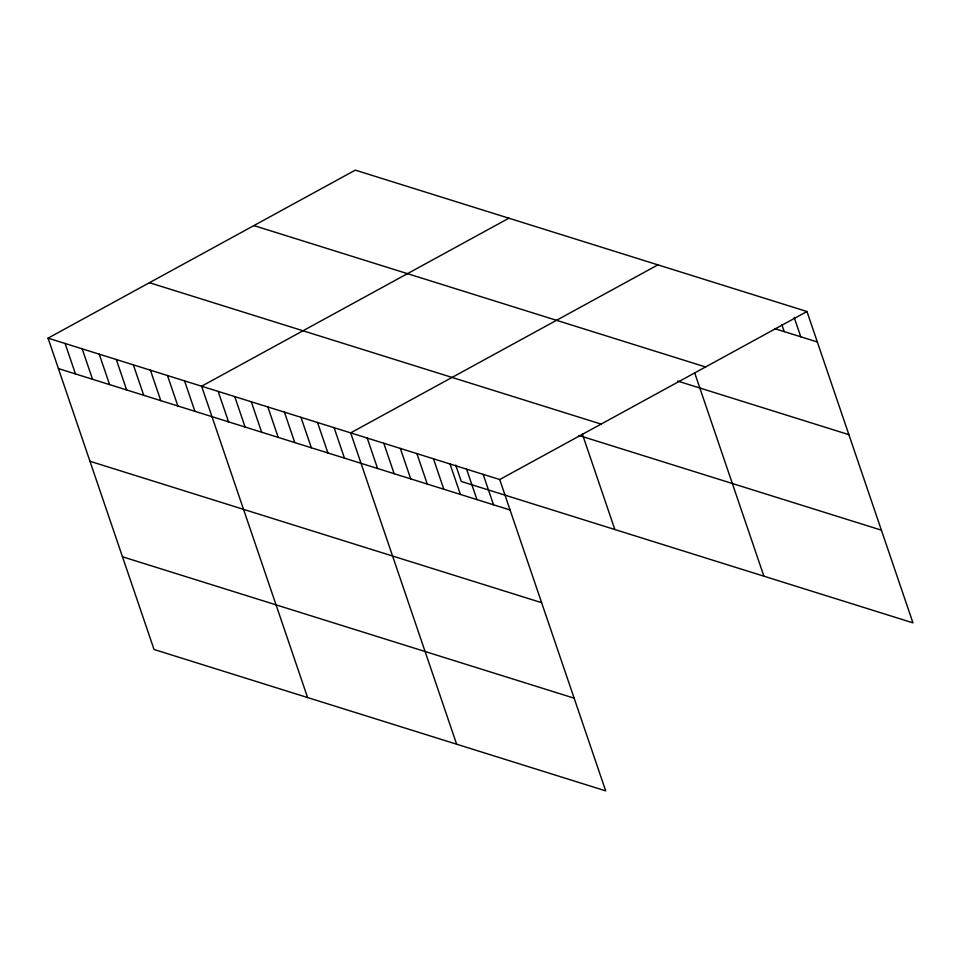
<?xml version="1.0" encoding="UTF-8"?>
<svg xmlns="http://www.w3.org/2000/svg" width="961" height="961" viewBox="0 0 961 961"><rect width="100%" height="100%" fill="white"/><g stroke="black" fill="none" stroke-linecap="round" stroke-linejoin="round"><path stroke-width="1.44" d="M48.05 338.152L499.708 479.539L605.694 790.867L154.036 649.48L48.05 338.152L355.306 170.133L806.964 311.52L912.95 622.848L461.292 481.461L455.73 465.112M508.874 218.207L201.618 386.214L307.604 697.554M657.913 264.864L350.657 432.882L456.643 744.21M499.708 479.539L806.964 311.52M774.542 328.578L817.33 341.972M253.908 225.583L705.566 366.97M677.757 381.097L848.887 434.66M149.448 282.702L601.105 424.089M579.039 435.513L881.393 530.16M58.417 368.592L510.075 509.979M89.974 461.28L541.632 602.679M122.479 556.779L574.137 698.179M794.17 317.406L800.765 336.782M781.858 324.686L784.212 331.605M694.731 373.012L763.899 576.192M582.342 434.036L614.86 529.535M483.143 474.35L493.51 504.801M466.59 469.172L476.944 499.612M450.024 463.983L460.391 494.435M433.459 458.793L443.826 489.245M416.906 453.616L427.273 484.056M400.341 448.427L410.707 478.878M383.787 443.249L394.142 473.689M367.222 438.06L377.589 468.512M334.104 427.693L344.458 458.145M317.538 422.504L327.905 452.955M300.973 417.326L311.34 447.766M284.42 412.137L294.787 442.589M267.855 406.959L278.222 437.399M251.301 401.77L261.656 432.222M234.736 396.593L245.103 427.032M218.171 391.403L228.538 421.843M184.548 380.88L194.915 411.32M167.49 375.535L177.857 405.986M150.421 370.189L160.787 400.641M133.363 364.856L143.73 395.295M116.305 359.51L126.66 389.962M99.235 354.165L109.602 384.616M82.178 348.831L92.544 379.271M65.108 343.485L75.475 373.937"/></g></svg>
